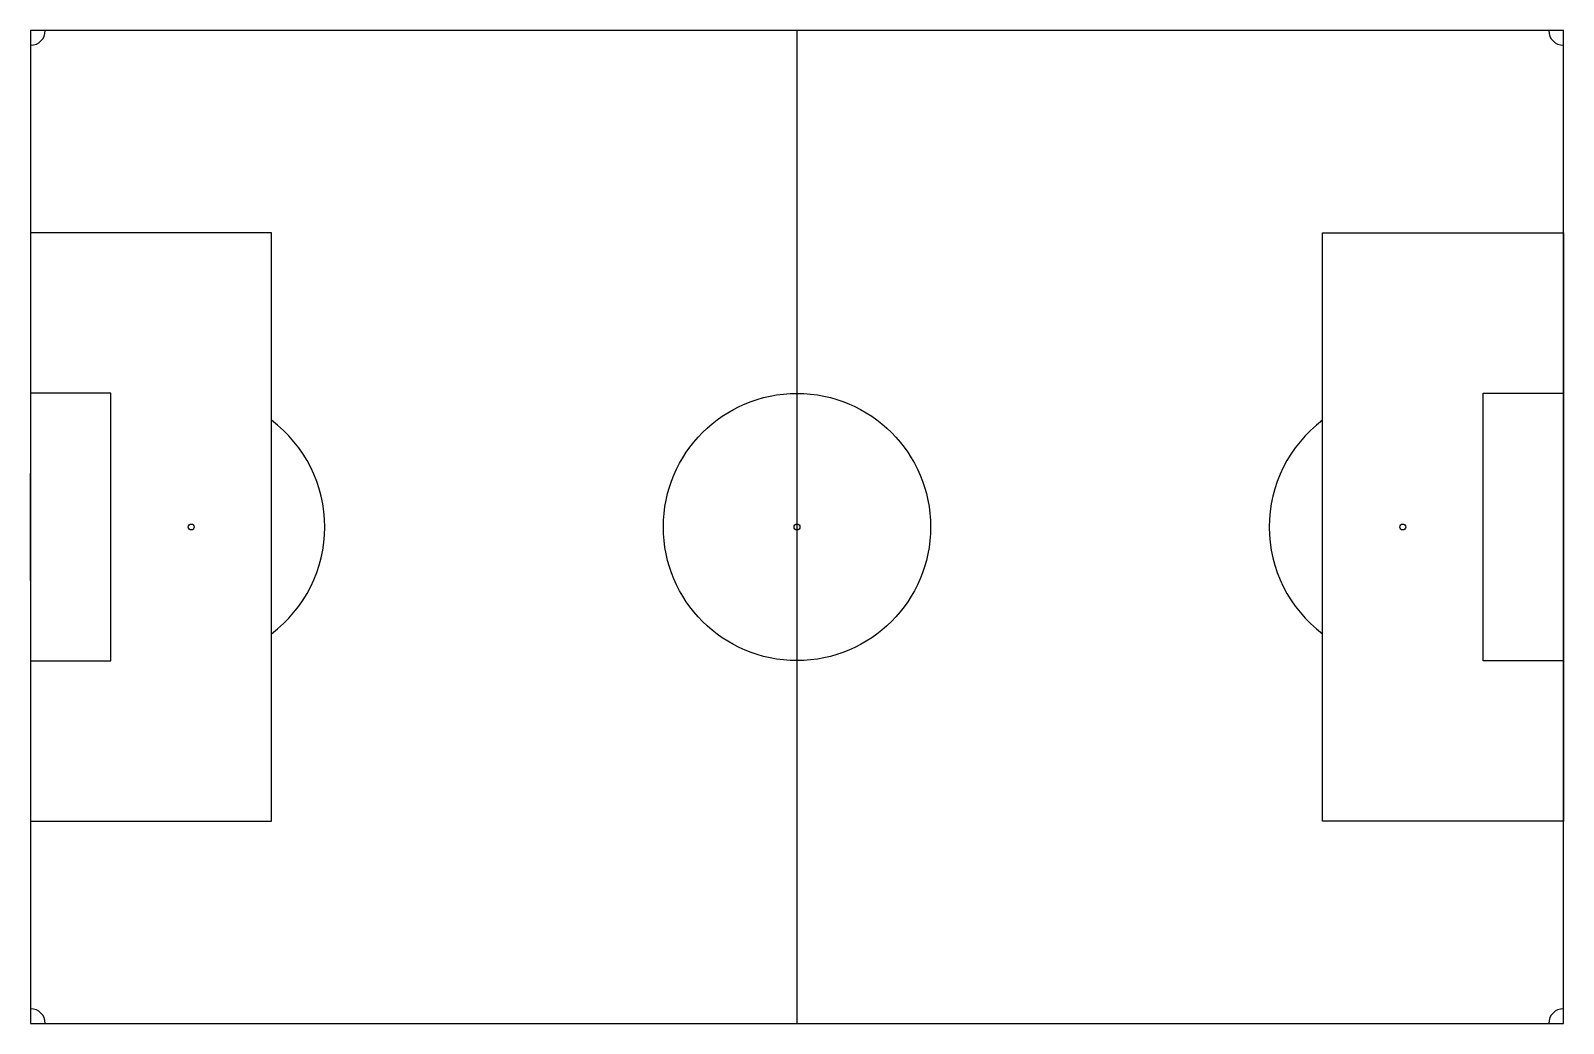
# Model space of a CAD drawing. Header units: metres. Extents: x 0 to 105, y 0 to 68.
import ezdxf

# ---------------------------------------------------------------- set-up
doc = ezdxf.new("R2010")
doc.units = ezdxf.units.M
doc.layers.add('SLD-0', color=179, linetype='Continuous')

msp = doc.modelspace()

# ---------------------------------------------------------------- linework, layer by layer
at = {"layer": 'SLD-0'}
for p, q in [((105, 68), (0, 68)), ((0, 68), (0, 0)), ((52.5, 0), (52.5, 68)), ((105, 0), (105, 68)), ((16.5, 54.16), (0, 54.16)), ((0, 54.16), (0, 13.84)), ((16.5, 13.84), (16.5, 54.16)), ((88.5, 13.84), (88.5, 54.16)), ((88.5, 54.16), (105, 54.16)), ((105, 54.16), (105, 13.84)), ((5.5, 43.16), (0, 43.16)), ((0, 43.16), (0, 24.84)), ((5.5, 24.84), (5.5, 43.16)), ((99.5, 24.84), (99.5, 43.16)), ((99.5, 43.16), (105, 43.16)), ((105, 43.16), (105, 24.84)), ((0, 30.34), (0, 37.66)), ((105, 30.34), (105, 37.66)), ((0, 24.84), (5.5, 24.84)), ((105, 24.84), (99.5, 24.84)), ((0, 13.84), (16.5, 13.84)), ((105, 13.84), (88.5, 13.84)), ((0, 0), (105, 0))]:
    msp.add_line(p, q, dxfattribs=at)
for centre, radius in [((52.5, 34), 9.15), ((11, 34), 0.2), ((52.5, 34), 0.2), ((94, 34), 0.2)]:
    msp.add_circle(centre, radius, dxfattribs=at)
for centre, radius, start, end in [((0, 68), 1, 270, 0), ((105, 68), 1, 180, 270), ((11, 34), 9.15, 306.9482, 53.0518), ((94, 34), 9.15, 126.9482, 233.0518), ((0, 0), 1, 0, 90), ((105, 0), 1, 90, 180)]:
    msp.add_arc(centre, radius, start, end, dxfattribs=at)

doc.saveas('drawing.dxf')
